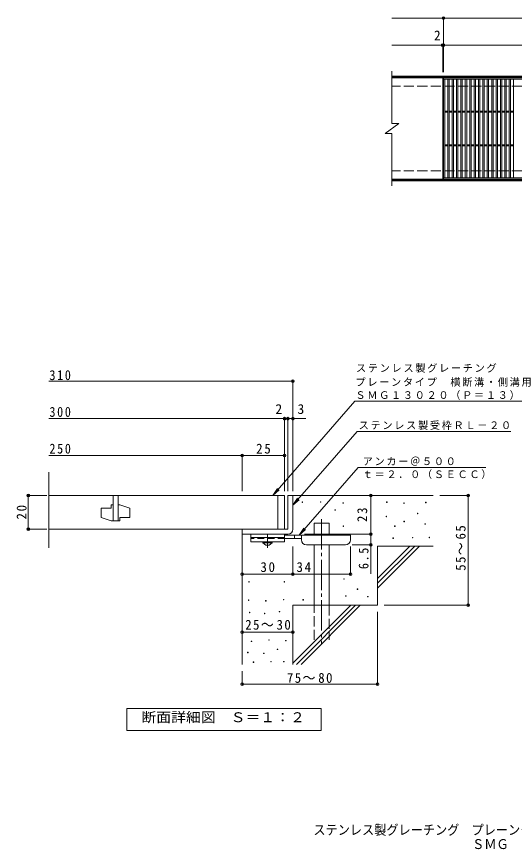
# Model space of a CAD drawing. Units: millimetres, scale not verified, with parts at other scales. Extents: x -1726 to 1570, y -1368 to 1130.
# Drawn here: x -1726 to -253, y -1368 to 1100 of the extents above; entities that cross this region are included whole.
import ezdxf
from ezdxf.enums import TextEntityAlignment as Align

# ---------------------------------------------------------------- set-up
doc = ezdxf.new("R2010")
doc.units = ezdxf.units.MM
doc.header["$LTSCALE"] = 10
doc.header["$PDMODE"] = 32
doc.header["$PDSIZE"] = 8
for name, pattern in [('CHAIN1', [8, 5, -1, 1, -1]), ('CHAIN2', [12, 9, -1, 1, -1]), ('DASHED2', [3, 2, -1]), ('DASHED3', [4, 3, -1])]:
    doc.linetypes.add(name, pattern=pattern)
for name, color, linetype, lineweight in [('C-1', 2, 'Continuous', 9), ('C-2', 3, 'Continuous', 9), ('C-4', 7, 'Continuous', 9), ('D-0', 7, 'Continuous', 9), ('D-1', 2, 'Continuous', 9), ('D-2', 3, 'Continuous', 9), ('D-4', 7, 'Continuous', 9), ('D-5', 7, 'Continuous', 9), ('D-6', 6, 'Continuous', 9), ('D-9', 4, 'Continuous', 9)]:
    doc.layers.add(name, color=color, linetype=linetype, lineweight=lineweight)
doc.layers.add('F-5_F-5ﾚｲﾔ', color=2, linetype='Continuous')
doc.styles.add('ＭＳ ゴシック', font='')
doc.styles.get('ＭＳ ゴシック').set_extended_font_data('MS Gothic')

msp = doc.modelspace()

# ---------------------------------------------------------------- linework, layer by layer
at = {"layer": 'C-1'}
for p, q in [((689.65, 923.51), (-615.35, 923.51)), ((689.65, 920.51), (-615.35, 920.51)), ((689.65, 616.51), (-615.35, 616.51)), ((689.65, 613.51), (-615.35, 613.51))]:
    msp.add_line(p, q, dxfattribs=at)
at = {"layer": 'C-1', "linetype": 'DASHED3'}
for p, q in [((689.65, 893.51), (-615.35, 893.51)), ((689.65, 643.51), (-615.35, 643.51))]:
    msp.add_line(p, q, dxfattribs=at)
at = {"layer": 'C-2'}
for p, q in [((-615.35, 938.51), (-615.35, 783.51)), ((-465.35, 918.51), (-615.35, 918.51)), ((-465.35, 918.51), (-465.35, 618.51)), ((-463.35, 914.51), (528.65, 914.51)), ((-459.35, 622.51), (-459.35, 914.51)), ((-450.35, 622.51), (-450.35, 914.51)), ((-446.35, 622.51), (-446.35, 914.51)), ((-437.35, 622.51), (-437.35, 914.51)), ((-433.35, 622.51), (-433.35, 914.51)), ((-424.35, 622.51), (-424.35, 914.51)), ((-420.35, 622.51), (-420.35, 914.51)), ((-411.35, 622.51), (-411.35, 914.51)), ((-407.35, 622.51), (-407.35, 914.51)), ((-398.35, 622.51), (-398.35, 914.51)), ((-394.35, 622.51), (-394.35, 914.51)), ((-385.35, 622.51), (-385.35, 914.51)), ((-381.35, 622.51), (-381.35, 914.51)), ((-372.35, 622.51), (-372.35, 914.51)), ((-368.35, 622.51), (-368.35, 914.51)), ((-359.35, 622.51), (-359.35, 914.51)), ((-355.35, 622.51), (-355.35, 914.51)), ((-346.35, 622.51), (-346.35, 914.51)), ((-342.35, 622.51), (-342.35, 914.51)), ((-333.35, 622.51), (-333.35, 914.51)), ((-329.35, 622.51), (-329.35, 914.51)), ((-320.35, 622.51), (-320.35, 914.51)), ((-316.35, 622.51), (-316.35, 914.51)), ((-307.35, 622.51), (-307.35, 914.51)), ((-303.35, 622.51), (-303.35, 914.51)), ((-294.35, 622.51), (-294.35, 914.51)), ((-290.35, 622.51), (-290.35, 914.51)), ((-281.35, 622.51), (-281.35, 914.51)), ((-277.35, 622.51), (-277.35, 914.51)), ((-268.35, 622.51), (-268.35, 914.51)), ((-264.35, 622.51), (-264.35, 914.51)), ((-255.35, 622.51), (-255.35, 914.51)), ((-459.35, 820.01), (-450.35, 820.01)), ((-459.35, 817.01), (-450.35, 817.01)), ((-446.35, 820.01), (-437.35, 820.01)), ((-446.35, 817.01), (-437.35, 817.01)), ((-433.35, 820.01), (-424.35, 820.01)), ((-433.35, 817.01), (-424.35, 817.01)), ((-420.35, 820.01), (-411.35, 820.01)), ((-420.35, 817.01), (-411.35, 817.01)), ((-407.35, 820.01), (-398.35, 820.01)), ((-407.35, 817.01), (-398.35, 817.01)), ((-394.35, 820.01), (-385.35, 820.01)), ((-394.35, 817.01), (-385.35, 817.01)), ((-381.35, 820.01), (-372.35, 820.01)), ((-381.35, 817.01), (-372.35, 817.01)), ((-368.35, 820.01), (-359.35, 820.01)), ((-368.35, 817.01), (-359.35, 817.01)), ((-355.35, 820.01), (-346.35, 820.01)), ((-355.35, 817.01), (-346.35, 817.01)), ((-342.35, 820.01), (-333.35, 820.01)), ((-342.35, 817.01), (-333.35, 817.01)), ((-329.35, 820.01), (-320.35, 820.01)), ((-329.35, 817.01), (-320.35, 817.01)), ((-316.35, 820.01), (-307.35, 820.01)), ((-316.35, 817.01), (-307.35, 817.01)), ((-303.35, 820.01), (-294.35, 820.01)), ((-303.35, 817.01), (-294.35, 817.01)), ((-290.35, 820.01), (-281.35, 820.01)), ((-290.35, 817.01), (-281.35, 817.01)), ((-277.35, 820.01), (-268.35, 820.01)), ((-277.35, 817.01), (-268.35, 817.01)), ((-264.35, 820.01), (-255.35, 820.01)), ((-264.35, 817.01), (-255.35, 817.01)), ((-635.35, 753.51), (-595.35, 783.51)), ((-615.35, 783.51), (-595.35, 783.51)), ((-635.35, 753.51), (-615.35, 753.51)), ((-615.35, 753.51), (-615.35, 598.51)), ((-459.35, 720.01), (-450.35, 720.01)), ((-459.35, 717.01), (-450.35, 717.01)), ((-446.35, 720.01), (-437.35, 720.01)), ((-446.35, 717.01), (-437.35, 717.01)), ((-433.35, 720.01), (-424.35, 720.01)), ((-433.35, 717.01), (-424.35, 717.01)), ((-420.35, 720.01), (-411.35, 720.01)), ((-420.35, 717.01), (-411.35, 717.01)), ((-407.35, 720.01), (-398.35, 720.01)), ((-407.35, 717.01), (-398.35, 717.01)), ((-394.35, 720.01), (-385.35, 720.01)), ((-394.35, 717.01), (-385.35, 717.01)), ((-381.35, 720.01), (-372.35, 720.01)), ((-381.35, 717.01), (-372.35, 717.01)), ((-368.35, 720.01), (-359.35, 720.01)), ((-368.35, 717.01), (-359.35, 717.01)), ((-355.35, 720.01), (-346.35, 720.01)), ((-355.35, 717.01), (-346.35, 717.01)), ((-342.35, 720.01), (-333.35, 720.01)), ((-342.35, 717.01), (-333.35, 717.01)), ((-329.35, 720.01), (-320.35, 720.01)), ((-329.35, 717.01), (-320.35, 717.01)), ((-316.35, 720.01), (-307.35, 720.01)), ((-316.35, 717.01), (-307.35, 717.01)), ((-303.35, 720.01), (-294.35, 720.01)), ((-303.35, 717.01), (-294.35, 717.01)), ((-290.35, 720.01), (-281.35, 720.01)), ((-290.35, 717.01), (-281.35, 717.01)), ((-277.35, 720.01), (-268.35, 720.01)), ((-277.35, 717.01), (-268.35, 717.01)), ((-264.35, 720.01), (-255.35, 720.01)), ((-264.35, 717.01), (-255.35, 717.01)), ((-465.35, 618.51), (-615.35, 618.51)), ((528.65, 622.51), (-463.35, 622.51)), ((528.65, 618.51), (-463.35, 618.51))]:
    msp.add_line(p, q, dxfattribs=at)
msp.add_lwpolyline([(-463.35, 618.51), (-463.35, 918.51), (528.65, 918.51)], dxfattribs=at)
at = {"layer": 'C-4'}
for p, q in [((-615.35, 1095.51), (689.65, 1095.51)), ((-463.35, 935.51), (-463.35, 1098.51)), ((-615.35, 1015.51), (689.65, 1015.51)), ((-465.35, 935.51), (-465.35, 1018.51))]:
    msp.add_line(p, q, dxfattribs=at)
for p in [(-463.35, 1095.51), (-465.35, 1015.51), (-463.35, 1015.51)]:
    msp.add_point(p, dxfattribs=at)
at = {"layer": 'D-0'}
for points in [[(-881.21, -338.38), (-881.21, -336.88), (-879.71, -336.88), (-879.71, -338.38)], [(-827.07, -337.7), (-827.07, -336.2), (-825.57, -336.2), (-825.57, -337.7)], [(-760.75, -340.41), (-760.75, -338.91), (-759.25, -338.91), (-759.25, -340.41)], [(-631.49, -338.38), (-631.49, -336.88), (-629.99, -336.88), (-629.99, -338.38)], [(-580.73, -341.09), (-580.73, -339.59), (-579.23, -339.59), (-579.23, -341.09)], [(-515.77, -339.06), (-515.77, -337.56), (-514.27, -337.56), (-514.27, -339.06)], [(-784.43, -361.39), (-784.43, -359.89), (-782.93, -359.89), (-782.93, -361.39)], [(-540.13, -371.54), (-540.13, -370.04), (-538.63, -370.04), (-538.63, -371.54)], [(-632.84, -380.34), (-632.84, -378.84), (-631.34, -378.84), (-631.34, -380.34)], [(-580.06, -395.23), (-580.06, -393.73), (-578.56, -393.73), (-578.56, -395.23)], [(-760.07, -409.44), (-760.07, -407.94), (-758.57, -407.94), (-758.57, -409.44)], [(-607.8, -409.44), (-607.8, -407.94), (-606.3, -407.94), (-606.3, -409.44)], [(-517.8, -402.67), (-517.8, -401.17), (-516.3, -401.17), (-516.3, -402.67)], [(-612.54, -444.63), (-612.54, -443.13), (-611.04, -443.13), (-611.04, -444.63)], [(-555.02, -443.28), (-555.02, -441.78), (-553.52, -441.78), (-553.52, -443.28)], [(-505.61, -442.6), (-505.61, -441.1), (-504.11, -441.1), (-504.11, -442.6)], [(-758.04, -565.77), (-758.04, -564.27), (-756.54, -564.27), (-756.54, -565.77)], [(-1039.36, -573.97), (-1039.36, -572.47), (-1037.86, -572.47), (-1037.86, -573.97)], [(-934.67, -573.97), (-934.67, -572.47), (-933.17, -572.47), (-933.17, -573.97)], [(-752.63, -615.85), (-752.63, -614.35), (-751.13, -614.35), (-751.13, -615.85)], [(-718.11, -595.54), (-718.11, -594.04), (-716.61, -594.04), (-716.61, -595.54)], [(-687.66, -617.88), (-687.66, -616.38), (-686.16, -616.38), (-686.16, -617.88)], [(-1040.12, -628.41), (-1040.12, -626.91), (-1038.62, -626.91), (-1038.62, -628.41)], [(-989.49, -629.93), (-989.49, -628.43), (-987.99, -628.43), (-987.99, -629.93)], [(-936.58, -626.89), (-936.58, -625.39), (-935.08, -625.39), (-935.08, -626.89)], [(-879.17, -627.36), (-879.17, -625.86), (-877.67, -625.86), (-877.67, -627.36)], [(-1037.07, -664.57), (-1037.07, -663.07), (-1035.57, -663.07), (-1035.57, -664.57)], [(-992.91, -667.62), (-992.91, -666.12), (-991.41, -666.12), (-991.41, -667.62)], [(-948.76, -662.29), (-948.76, -660.79), (-947.26, -660.79), (-947.26, -662.29)], [(-1031.74, -749.84), (-1031.74, -748.34), (-1030.24, -748.34), (-1030.24, -749.84)], [(-979.97, -746.04), (-979.97, -744.54), (-978.47, -744.54), (-978.47, -746.04)], [(-930.1, -747.94), (-930.1, -746.44), (-928.6, -746.44), (-928.6, -747.94)], [(-1042.4, -783.34), (-1042.4, -781.84), (-1040.9, -781.84), (-1040.9, -783.34)], [(-995.2, -785.63), (-995.2, -784.13), (-993.7, -784.13), (-993.7, -785.63)], [(-954.85, -773.82), (-954.85, -772.32), (-953.35, -772.32), (-953.35, -773.82)], [(-1026.03, -811.89), (-1026.03, -810.39), (-1024.53, -810.39), (-1024.53, -811.89)], [(-974.26, -810.37), (-974.26, -808.87), (-972.76, -808.87), (-972.76, -810.37)], [(-936.19, -810.37), (-936.19, -808.87), (-934.69, -808.87), (-934.69, -810.37)]]:
    msp.add_lwpolyline(points, close=True, dxfattribs=at)
at = {"layer": 'D-1'}
for p, q in [((-923.33, -317.43), (-923.33, -417.43)), ((-923.33, -317.43), (-908.33, -317.43)), ((-908.33, -417.43), (-908.33, -317.43)), ((-923.33, -417.43), (-1058.34, -417.43)), ((-1058.34, -432.43), (-1058.34, -417.43)), ((-1058.34, -432.43), (-928.34, -432.43)), ((-928.34, -432.43), (-923.33, -432.43))]:
    msp.add_line(p, q, dxfattribs=at)
msp.add_arc((-923.33, -417.43), 15, 270, 0, dxfattribs=at)
at = {"layer": 'D-2'}
for p, q in [((-1631, -472.68), (-1631, -248.73)), ((-1631, -317.43), (-933.33, -317.43)), ((-1440.84, -317.43), (-1440.84, -392.43)), ((-1425.84, -317.43), (-1425.84, -392.43)), ((-953.33, -417.43), (-953.33, -317.43)), ((-933.33, -317.43), (-933.33, -417.43)), ((-1445.83, -344.93), (-1445.83, -354.93)), ((-1440.84, -344.93), (-1445.83, -344.93)), ((-1420.83, -344.93), (-1425.84, -344.93)), ((-1475.83, -354.93), (-1475.83, -382.43)), ((-1475.83, -354.93), (-1445.83, -354.93)), ((-1420.83, -382.43), (-1390.84, -382.43)), ((-1631, -417.43), (-933.33, -417.43))]:
    msp.add_line(p, q, dxfattribs=at)
for points in [[(-1420.83, -344.93), (-1390.84, -354.93), (-1390.84, -382.43)], [(-1420.83, -382.43), (-1420.83, -392.43), (-1445.83, -392.43), (-1475.83, -382.43)]]:
    msp.add_lwpolyline(points, dxfattribs=at)
at = {"layer": 'D-4'}
for p, q in [((-1631, 20.44), (-908.33, 20.44)), ((-908.33, -304.48), (-908.33, 23.44)), ((-1631, -90.26), (-933.33, -90.26)), ((-933.33, -304.48), (-933.33, -87.26)), ((-933.33, -90.26), (-928.33, -90.26)), ((-928.33, -90.26), (-870.67, -90.26)), ((-923.33, -304.48), (-923.33, -87.26)), ((-1058.33, -304.48), (-1058.33, -196.01)), ((-1631, -199.01), (-1058.33, -199.01)), ((-1058.33, -199.01), (-933.33, -199.01)), ((-1636.35, -317.43), (-1694.4, -317.43)), ((-1691.4, -417.43), (-1691.4, -317.43)), ((-678.37, -432.43), (-678.37, -317.43)), ((-386.57, -317.43), (-473.33, -317.43)), ((-389.57, -317.43), (-389.57, -642.43)), ((-1636.35, -417.43), (-1694.4, -417.43)), ((-874.32, -432.43), (-675.37, -432.43)), ((-678.37, -432.43), (-678.37, -549.18)), ((-675.37, -463.93), (-733.33, -463.93)), ((-908.33, -553.53), (-908.33, -468.93)), ((-738.33, -553.53), (-738.33, -468.93)), ((-658.33, -878.78), (-658.33, -662.43)), ((-386.57, -642.43), (-638.33, -642.43)), ((-1058.34, -722.19), (-908.33, -722.19)), ((-1058.34, -878.78), (-1058.34, -837.43)), ((-1058.34, -875.78), (-658.33, -875.78))]:
    msp.add_line(p, q, dxfattribs=at)
msp.add_lwpolyline([(-1058.33, -550.53), (-908.33, -550.53), (-738.33, -550.53)], dxfattribs=at)
for p in [(-908.33, 20.44), (-933.33, -90.26), (-923.33, -90.26), (-908.33, -90.26), (-1058.33, -199.01), (-933.33, -199.01), (-1691.4, -317.43), (-678.37, -317.43), (-389.57, -317.43), (-1691.4, -417.43), (-678.37, -432.43), (-678.37, -463.93), (-1058.33, -550.53), (-908.33, -550.53), (-738.33, -550.53), (-389.57, -642.43), (-1058.34, -722.19), (-908.33, -722.19), (-1058.34, -875.78), (-658.33, -875.78)]:
    msp.add_point(p, dxfattribs=at)
at = {"layer": 'D-5'}
for p, q in [((-725.07, -38.81), (-209.83, -38.81)), ((-718.25, -128.19), (-263.65, -128.19)), ((-715.67, -234.38), (-890.22, -434.93)), ((-715.67, -234.38), (-338.04, -234.38)), ((-967.57, -317.43), (-948.84, -300.88)), ((-908.33, -346.59), (-894.52, -325.76)), ((-890.22, -434.93), (-876.4, -414.09)), ((-890.22, -434.93), (-871.48, -418.38))]:
    msp.add_line(p, q, dxfattribs=at)
for points in [[(-725.07, -38.81), (-967.57, -317.43), (-953.76, -296.59)], [(-718.25, -128.19), (-908.33, -346.59), (-889.6, -330.04)]]:
    msp.add_lwpolyline(points, dxfattribs=at)
msp.add_lwpolyline([(-1400.33, -1013.37), (-1400.33, -948.37), (-825.33, -948.37), (-825.33, -1013.37)], close=True, dxfattribs=at)
at = {"layer": 'D-6'}
for p, q in [((-908.33, -317.43), (-493.33, -317.43)), ((-846.04, -434.93), (-846.04, -399.93)), ((-846.04, -399.93), (-801.04, -399.93)), ((-801.04, -434.93), (-801.04, -399.93)), ((-1058.34, -432.43), (-1058.34, -817.43)), ((-846.04, -642.43), (-846.04, -463.93)), ((-801.04, -642.43), (-801.04, -463.93)), ((-658.33, -563.44), (-562.32, -467.43)), ((-658.33, -467.43), (-493.33, -467.43)), ((-658.33, -577.58), (-548.18, -467.43)), ((-658.33, -467.43), (-658.33, -642.43)), ((-658.33, -591.72), (-534.04, -467.43)), ((-908.33, -642.43), (-908.33, -817.43)), ((-908.33, -642.43), (-658.33, -642.43)), ((-908.33, -813.44), (-737.32, -642.43)), ((-898.18, -817.43), (-723.18, -642.43)), ((-884.04, -817.43), (-709.04, -642.43))]:
    msp.add_line(p, q, dxfattribs=at)
at = {"layer": 'D-6', "linetype": 'CHAIN2'}
msp.add_line((-823.54, -387.62), (-823.54, -755.76), dxfattribs=at)
at = {"layer": 'D-6', "linetype": 'DASHED3'}
for p, q in [((-846.04, -744.93), (-846.04, -642.43)), ((-801.04, -642.43), (-801.04, -744.93))]:
    msp.add_line(p, q, dxfattribs=at)
at = {"layer": 'D-9', "color": 3}
for p, q in [((-1033.33, -432.43), (-1033.33, -454.93)), ((-933.33, -432.43), (-1033.33, -432.43)), ((-933.33, -442.43), (-1033.33, -442.43)), ((-933.33, -432.43), (-933.33, -454.93)), ((-933.33, -454.93), (-1033.33, -454.93))]:
    msp.add_line(p, q, dxfattribs=at)
at = {"layer": 'D-9', "linetype": 'CHAIN1'}
msp.add_line((-983.33, -472.67), (-983.33, -432.43), dxfattribs=at)
at = {"layer": 'D-9'}
for p, q in [((-738.33, -434.93), (-933.33, -434.93)), ((-903.33, -444.93), (-903.33, -434.93)), ((-883.33, -448.93), (-883.33, -434.93)), ((-738.33, -448.93), (-738.33, -434.93)), ((-883.3, -444.93), (-933.33, -444.93)), ((-868.33, -463.93), (-753.33, -463.93))]:
    msp.add_line(p, q, dxfattribs=at)
at = {"layer": 'D-9', "color": 3, "linetype": 'DASHED2'}
msp.add_line((-933.33, -444.93), (-1033.33, -444.93), dxfattribs=at)
at = {"layer": 'D-9', "color": 2}
for p, q in [((-997.08, -457.43), (-997.08, -454.93)), ((-997.08, -457.43), (-988.33, -464.93)), ((-997.08, -457.43), (-969.58, -457.43)), ((-988.33, -464.93), (-978.33, -464.93)), ((-978.33, -464.93), (-969.58, -457.43)), ((-969.58, -457.43), (-969.58, -454.93))]:
    msp.add_line(p, q, dxfattribs=at)
at = {"layer": 'D-9'}
for centre, start, end in [((-868.33, -448.93), 180, 270), ((-753.33, -448.93), 270, 0)]:
    msp.add_arc(centre, 15, start, end, dxfattribs=at)

# ---------------------------------------------------------------- texts
at = {"layer": 'C-4', "color": 2, "style": 'ＭＳ ゴシック'}
msp.add_text('2', height=29.33, dxfattribs=at).set_placement((-491.31, 1020.51), align=Align.BOTTOM_LEFT)
at = {"layer": 'D-4', "color": 2, "style": 'ＭＳ ゴシック'}
for s, p in [('2', (-960.17, -85.26)), ('3', (-895.03, -85.26))]:
    msp.add_text(s, height=29.33, dxfattribs=at).set_placement(p, align=Align.BOTTOM_LEFT)
at = {"layer": 'D-4', "color": 2, "char_height": 29.33, "attachment_point": 7, "style": 'ＭＳ ゴシック'}
for s, insert in [('\\T1.27;\\W0.9;310', (-1629.04, 23.49)), ('\\T1.27;\\W0.9;300', (-1629.04, -85.26)), ('\\T1.27;\\W0.9;250', (-1629.04, -194.01)), ('\\T1.27;\\W0.95;25', (-1017.08, -194.01)), ('\\T1.27;\\W0.95;30', (-1004.58, -544.53)), ('\\T1.27;\\W0.95;34', (-897.96, -544.53)), ('\\T1.22;\\W0.95;25～30', (-1049.58, -715.28)), ('\\T1.22;\\W0.95;75～80', (-926.2, -872.51))]:
    msp.add_mtext(s, dxfattribs=dict(at, insert=insert))
at = {"layer": 'D-4', "color": 2, "char_height": 29.33, "attachment_point": 7, "rotation": 90, "style": 'ＭＳ ゴシック'}
for s, insert in [('\\T1.27;\\W0.95;20', (-1696.4, -388.68)), ('\\T1.27;\\W0.95;23', (-688.37, -396.18)), ('\\T1.22;\\W0.95;55～65', (-397.18, -540.44)), ('\\T1.27;\\W0.9;6.5', (-684.37, -535.62))]:
    msp.add_mtext(s, dxfattribs=dict(at, insert=insert))
at = {"layer": 'D-5', "color": 2, "style": 'ＭＳ ゴシック', "width": 1.1}
msp.add_text('断面詳細図\u3000Ｓ＝１：２', height=29.33, dxfattribs=at).set_placement((-1356.9, -997.4), align=Align.BOTTOM_LEFT)
at = {"layer": 'D-5', "char_height": 21.99, "attachment_point": 7, "style": 'ＭＳ ゴシック'}
for s, insert in [('\\T1.17;ステンレス製グレーチング', (-721.76, 45.86)), ('\\T1.17;プレーンタイプ\u3000横断溝・側溝用', (-723.31, 4.2)), ('\\T1.17;ＳＭＧ１３０２０（Ｐ＝１３）', (-723.53, -34.61)), ('\\T1.17;ステンレス製受枠ＲＬ－２０', (-713.86, -123.43)), ('\\T1.17;アンカー＠５００', (-702.02, -229.72)), ('\\T1.17;ｔ＝２．０（ＳＥＣＣ）', (-702.02, -269.04))]:
    msp.add_mtext(s, dxfattribs=dict(at, insert=insert))
at = {"layer": 'F-5_F-5ﾚｲﾔ', "style": 'ＭＳ ゴシック', "width": 0.9}
for s, p in [('ステンレス製グレーチング\u3000プレーンタイプ\u3000横断溝・側溝用', (-847.96, -1330.69)), ('ＳＭＧ\u3000１３０２０（Ｐ＝１３）＋ＲＬ－２０', (-378.24, -1372.81))]:
    msp.add_text(s, height=29.33, dxfattribs=at).set_placement(p, align=Align.BOTTOM_LEFT)

doc.saveas('drawing.dxf')
